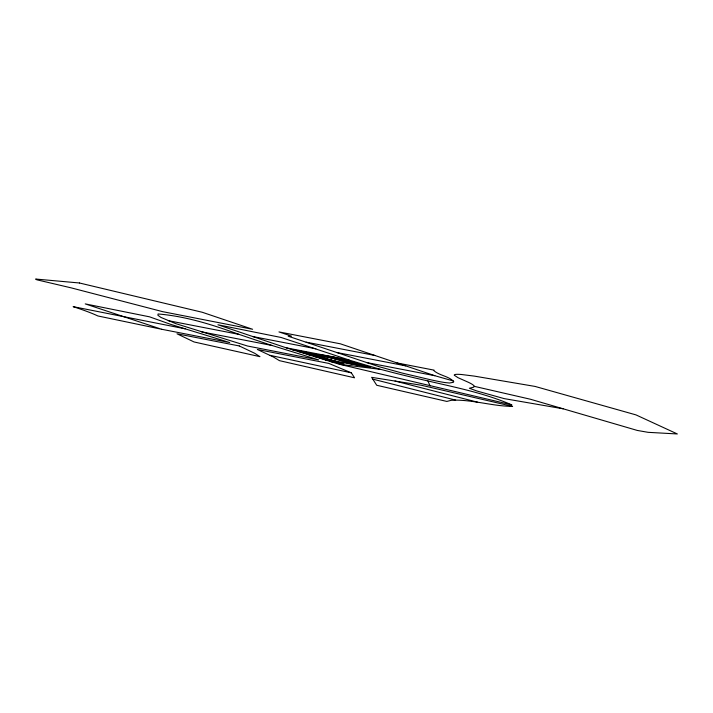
<?xml version="1.0" encoding="UTF-8"?>
<svg xmlns="http://www.w3.org/2000/svg" width="713" height="713" viewBox="0 0 713 713"><rect width="100%" height="100%" fill="white"/><g stroke="black" fill="none" stroke-linecap="round" stroke-linejoin="round"><path stroke-width="1.07" d="M474.234 386.33A172.065 10.508 13.2 0 0 467.96 382.106L458.058 377.712L454.27 375.216A94.793 5.784 13.2 0 1 461.471 374.503L474.305 376.108L535.053 386.428L635.951 414.886L677.35 433.959L648.108 432.328L637.306 430.438L530.436 399.244L474.234 386.33L473.788 387.159L469.377 388.237L476.801 390.965L504.073 398.594L563.172 408.799M455.643 400.109L451.169 400.314L446.864 401.428L376.74 385.27L371.616 377.329L421.071 385.198L512.62 406.401C493.556 406.232 474.805 400.269 455.643 400.109L372.792 379.138M339.281 364.245L381.027 369.45L392.355 372.409A79.999 4.884 13.2 0 0 425.144 380.314C454.315 387.15 484.287 392.952 511.845 404.904L339.281 364.245L286.171 347.801L217.928 324.772L281.154 337.49L349.022 359.967L286.171 347.801M444.457 382.489L449.475 383.015L453.397 382.302L453.762 381.571C448.539 376.027 439.663 375.662 433.914 370.698L434.074 370.136L397.088 362.97L340.342 343.809L278.961 331.919L291.492 336.144L288.195 336.206L379.049 366.687L402.105 373.051L429.654 379.548A23.574 1.435 13.2 0 0 444.457 382.489M292.285 349.7L305.28 352.026L343.871 363.969L330.868 361.643M297.802 351.402L310.797 353.728M326.394 356.527L339.388 358.853M303.31 353.113L316.305 355.439M308.818 354.816L321.821 357.142M314.335 356.527L327.329 358.853M329.148 359.602L338.8 361.901M355.27 364.281L362.079 365.502M319.843 358.229L332.846 360.555M357.498 364.967L349.7 363.577L333.158 358.452M325.36 359.94L338.354 362.266M306.127 342.151L374.869 355.466M336.857 352.525L405.563 365.831M252.857 336.563L315.859 348.773M168.304 320.672L238.944 334.361L269.576 344.709L318.613 359.887L247.563 346.028L175.683 323.604L160.853 317.383L157.858 315.235L158.108 313.978C185.879 316.224 212.848 324.878 238.944 334.361M366.393 362.498L434.805 375.706L453.325 380.974M201.307 331.786L272.214 345.52M161.601 329.254L229.702 342.543L170.719 324.379L149.561 316.83L85.239 303.89L161.601 329.254L97.833 315.948A189.72 11.586 13.2 0 0 78.706 308.488L73.136 306.652L185.157 328.827M269.995 355.332L351.322 372.828L354.548 377.801L279.443 360.653L273.56 357.079L257.375 349.477L328.827 363.416L351.322 372.828M395.011 381.045L477.63 402.203M380.332 369.361L348.149 359.798M366.402 366.839L346.643 360.725L313.711 354.824L333.47 360.947M340.957 359.851L359.593 365.617M397.088 362.97L434.805 375.706M427.934 380.938L430.073 385.965M79.419 282.981L35.65 279.041L36.791 279.79L71.086 287.838L162.742 311.679L252.616 329.272L202.278 312.276L79.419 282.981M370.6 367.498L327.142 359.807L300.877 351.678L345.012 359.584L370.6 367.498M333.871 357.142L320.877 354.816L331.901 358.229L344.896 360.555L333.871 357.142M239.247 345.939L177.011 333.8L194.025 341.946L259.951 356.669L254.737 353.309L239.247 345.939"/></g></svg>
